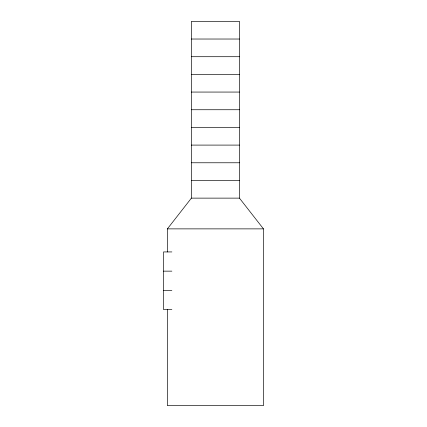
<?xml version="1.0" encoding="UTF-8"?>
<svg xmlns="http://www.w3.org/2000/svg" width="427" height="427" viewBox="0 0 427 427"><rect width="100%" height="100%" fill="white"/><g stroke="black" fill="none" stroke-linecap="round" stroke-linejoin="round"><path stroke-width="0.64" d="M167.384 251.93L167.384 228.872L191.403 198.128L191.403 21.35L239.44 21.35L239.44 198.128L263.459 228.872L263.459 405.65L167.384 405.65L167.384 309.575M191.403 39.028L239.44 39.028M191.403 56.706L239.44 56.706M191.403 74.383L239.44 74.383M191.403 92.061L239.44 92.061M191.403 109.739L239.44 109.739M191.403 127.417L239.44 127.417M191.403 145.095L239.44 145.095M191.403 162.772L239.44 162.772M191.403 180.45L239.44 180.45M191.403 198.128L239.44 198.128M167.384 228.872L263.459 228.872M171.867 251.93L163.541 251.93L163.541 309.575L171.867 309.575M163.541 271.145L171.867 271.145M163.541 290.36L171.867 290.36"/></g></svg>
